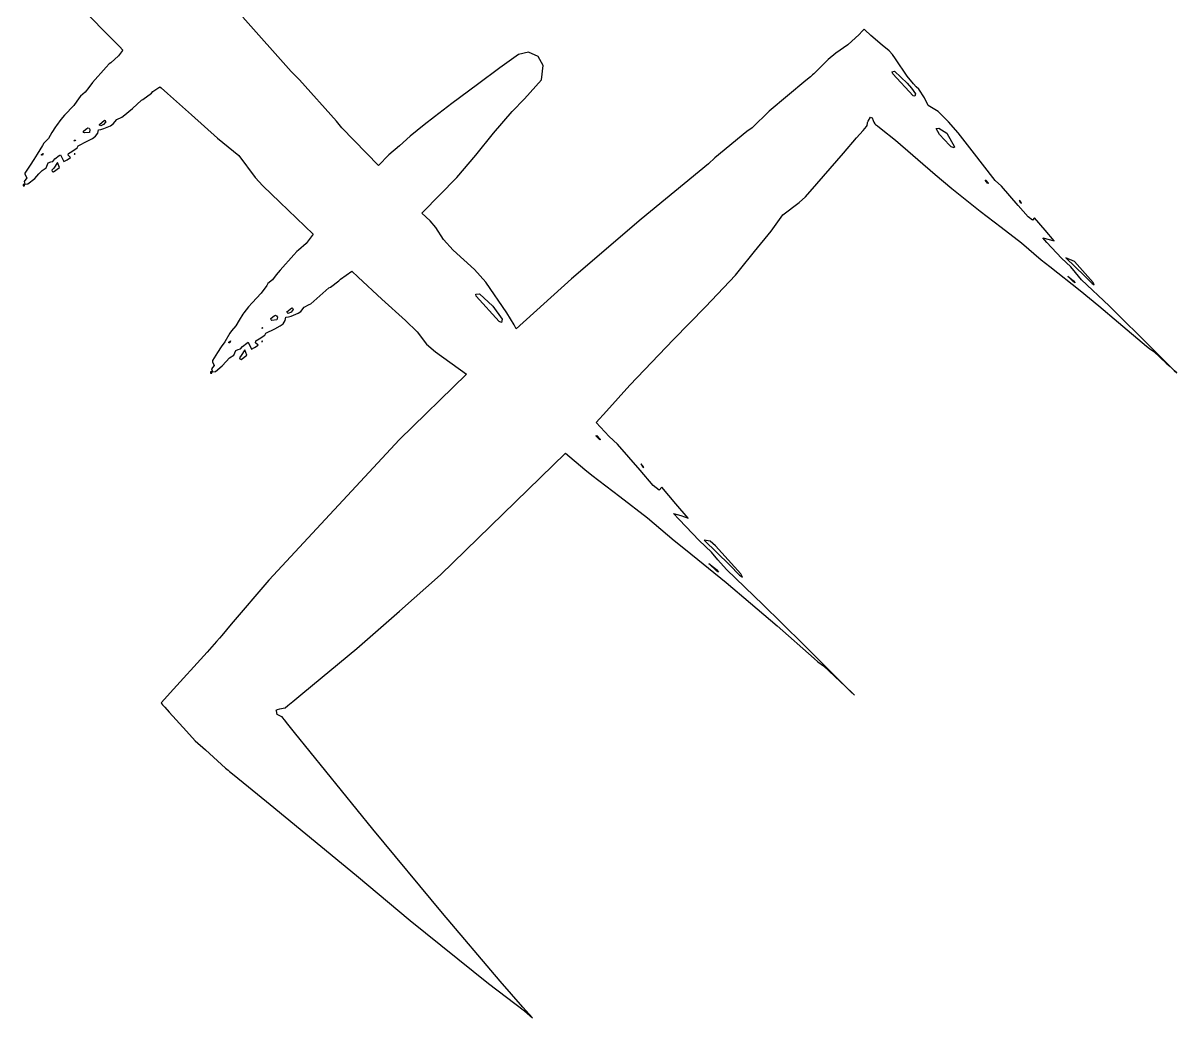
# Model space of a CAD drawing. Extents: x 0 to 225, y 0 to 227.
# Drawn here: x 159.34 to 203.57, y 22.05 to 60.19 of the extents above; entities that cross this region are included whole.
import ezdxf

# ---------------------------------------------------------------- set-up
doc = ezdxf.new("R2010")
doc.units = 0

msp = doc.modelspace()

# ---------------------------------------------------------------- linework, layer by layer
at = {"layer": 'Layer 1'}
for p, q in [((161.368961, 60.965957), (163.032411, 59.286357)), ((169.612913, 58.330281), (167.768243, 60.421001)), ((191.397361, 59.745103), (190.962333, 59.34912)), ((191.503603, 59.875391), (191.397361, 59.745103)), ((191.55795, 59.933583), (191.503603, 59.875391)), ((191.585326, 59.956761), (191.55795, 59.933583)), ((191.61302, 59.932104), (191.585326, 59.956761)), ((191.83499, 59.716009), (191.61302, 59.932104)), ((163.032411, 59.286357), (163.17007, 59.152843)), ((190.962333, 59.34912), (190.498611, 59.041323)), ((192.278736, 59.34382), (191.83499, 59.716009)), ((192.546184, 59.129069), (192.278736, 59.34382)), ((163.000375, 58.931104), (162.708617, 58.667749)), ((163.154209, 59.134541), (163.000375, 58.931104)), ((163.17007, 59.152843), (163.154209, 59.134541)), ((178.334264, 58.978091), (177.611431, 58.475578)), ((178.717476, 59.069201), (178.334264, 58.978091)), ((179.082137, 58.904197), (178.717476, 59.069201)), ((179.282293, 58.557583), (179.082137, 58.904197)), ((190.498611, 59.041323), (190.209271, 58.797441)), ((192.671745, 58.98511), (192.546184, 59.129069)), ((192.784439, 58.818833), (192.671745, 58.98511)), ((162.526823, 58.493637), (162.00491, 57.905506)), ((162.640017, 58.620829), (162.526823, 58.493637)), ((162.708617, 58.667749), (162.640017, 58.620829)), ((177.611431, 58.475578), (176.76058, 57.830218)), ((179.213118, 58.00911), (179.282293, 58.557583)), ((190.209271, 58.797441), (189.703992, 58.290124)), ((193.237558, 58.159955), (192.784439, 58.818833)), ((169.933517, 58.014689), (169.612913, 58.330281)), ((171.359557, 56.429899), (169.933517, 58.014689)), ((178.564069, 57.279442), (179.213118, 58.00911)), ((189.344515, 57.987755), (188.643154, 57.405215)), ((189.521623, 58.131465), (189.344515, 57.987755)), ((189.608657, 58.205125), (189.521623, 58.131465)), ((189.651639, 58.242536), (189.608657, 58.205125)), ((189.703992, 58.290124), (189.651639, 58.242536)), ((192.662871, 58.322075), (192.752053, 58.349425)), ((192.663, 58.3221), (192.662871, 58.322075)), ((192.687179, 58.24566), (192.663, 58.3221)), ((193.463058, 57.405237), (192.687179, 58.24566)), ((192.752053, 58.349425), (193.235288, 57.883801)), ((193.481652, 57.863757), (193.237558, 58.159955)), ((161.715418, 57.538104), (161.537886, 57.392915)), ((161.856343, 57.724602), (161.715418, 57.538104)), ((162.00491, 57.905506), (161.856343, 57.724602)), ((164.2606, 57.50227), (164.319364, 57.563551)), ((164.319364, 57.563551), (164.581359, 57.750453)), ((164.581359, 57.750453), (164.627181, 57.700483)), ((164.627181, 57.700483), (164.881567, 57.484467)), ((176.76058, 57.830218), (175.778941, 57.104735)), ((193.235288, 57.883801), (193.393804, 57.6906)), ((193.393804, 57.6906), (193.553626, 57.474816)), ((193.582862, 57.751006), (193.481652, 57.863757)), ((193.680691, 57.652157), (193.582862, 57.751006)), ((193.892674, 57.317261), (193.680691, 57.652157)), ((161.489908, 57.321934), (161.279884, 57.028042)), ((161.537886, 57.392915), (161.489908, 57.321934)), ((163.533235, 56.916232), (163.877077, 57.230845)), ((163.877077, 57.230845), (163.936804, 57.257908)), ((163.936804, 57.257908), (164.2606, 57.50227)), ((164.881567, 57.484467), (165.802404, 56.669449)), ((175.778941, 57.104735), (175.116219, 56.598742)), ((178.085638, 56.796278), (178.564069, 57.279442)), ((188.643154, 57.405215), (187.939566, 56.816644)), ((193.526778, 57.383574), (193.463058, 57.405237)), ((193.553626, 57.474816), (193.526778, 57.383574)), ((194.044162, 57.031802), (193.892674, 57.317261)), ((160.930854, 56.657022), (160.793039, 56.495856)), ((161.279884, 57.028042), (160.930854, 56.657022)), ((163.178598, 56.616597), (163.533235, 56.916232)), ((165.802404, 56.669449), (166.798713, 55.772265)), ((177.379397, 55.970496), (178.085638, 56.796278)), ((187.939566, 56.816644), (187.285664, 56.173055)), ((194.416622, 56.794332), (194.044162, 57.031802)), ((194.819734, 56.407471), (194.416622, 56.794332)), ((160.576832, 56.21222), (160.441128, 55.991153)), ((160.614971, 56.263401), (160.576832, 56.21222)), ((160.793039, 56.495856), (160.614971, 56.263401)), ((161.783028, 56.148846), (161.82214, 56.179436)), ((161.82214, 56.179436), (161.867184, 56.158543)), ((162.265521, 56.303404), (162.454765, 56.463226)), ((162.269861, 56.277383), (162.265521, 56.303404)), ((162.318872, 56.244733), (162.269861, 56.277383)), ((162.427265, 56.300026), (162.318872, 56.244733)), ((162.508387, 56.403384), (162.427, 56.3)), ((162.427, 56.3), (162.427265, 56.300026)), ((162.431337, 56.145132), (162.694904, 56.256045)), ((162.454765, 56.463226), (162.479883, 56.454105)), ((162.479883, 56.454105), (162.508387, 56.403384)), ((162.694904, 56.256045), (162.799225, 56.32478)), ((162.799225, 56.32478), (162.929933, 56.488906)), ((162.929933, 56.488906), (163.123633, 56.582798)), ((163.123633, 56.582798), (163.178598, 56.616597)), ((171.556946, 56.16715), (171.359557, 56.429899)), ((174.712458, 56.282919), (174.181136, 55.854633)), ((175.116219, 56.598742), (174.712458, 56.282919)), ((191.545831, 56.076946), (191.671894, 56.22373)), ((191.671894, 56.22373), (191.693907, 56.256282)), ((191.693907, 56.256282), (191.696518, 56.269495)), ((191.696518, 56.269495), (191.709116, 56.338863)), ((191.709116, 56.338863), (191.716838, 56.377445)), ((191.716838, 56.377445), (191.733393, 56.425821)), ((191.733393, 56.425821), (191.827497, 56.576042)), ((191.827497, 56.576042), (191.897172, 56.552496)), ((191.897172, 56.552496), (191.932354, 56.449118)), ((191.932354, 56.449118), (191.958665, 56.39133)), ((191.958665, 56.39133), (191.995537, 56.326033)), ((191.995537, 56.326033), (192.000953, 56.317659)), ((192.000953, 56.317659), (192.005065, 56.312627)), ((192.005065, 56.312627), (192.022888, 56.299377)), ((192.022888, 56.299377), (192.094058, 56.246319)), ((192.094058, 56.246319), (192.235829, 56.139772)), ((195.188813, 55.979182), (194.819734, 56.407471)), ((160.309048, 55.768819), (160.135244, 55.585547)), ((160.441128, 55.991153), (160.309048, 55.768819)), ((161.652698, 56.047232), (161.668446, 56.064267)), ((161.662223, 55.998529), (161.652698, 56.047232)), ((161.687883, 55.980878), (161.662223, 55.998529)), ((161.668446, 56.064267), (161.783028, 56.148846)), ((161.880923, 55.995475), (161.687883, 55.980878)), ((161.800757, 55.656924), (162.00206, 55.765605)), ((161.867184, 56.158543), (161.899795, 56.103676)), ((161.881, 55.9955), (161.880923, 55.995475)), ((161.899795, 56.103676), (161.881, 55.9955)), ((162.00206, 55.765605), (162.11656, 55.853814)), ((162.11656, 55.853814), (162.201831, 55.969409)), ((162.201831, 55.969409), (162.224691, 56.101653)), ((162.224691, 56.101653), (162.324135, 56.113291)), ((162.324135, 56.113291), (162.431337, 56.145132)), ((166.798713, 55.772265), (167.611278, 55.110557)), ((172.959436, 54.7241), (171.556946, 56.16715)), ((174.181136, 55.854633), (173.767884, 55.486438)), ((176.696138, 55.123449), (177.379397, 55.970496)), ((187.081208, 56.035988), (185.862658, 55.020088)), ((187.285664, 56.173055), (187.081208, 56.035988)), ((190.787661, 55.197977), (191.293747, 55.783342)), ((191.293747, 55.783342), (191.545831, 56.076946)), ((192.235829, 56.139772), (192.780862, 55.696082)), ((194.478921, 55.915569), (194.344, 56.1502)), ((194.344, 56.1502), (194.344411, 56.150155)), ((194.344411, 56.150155), (194.446273, 56.164368)), ((194.446273, 56.164368), (194.752168, 55.970704)), ((194.850844, 55.504064), (194.478921, 55.915569)), ((194.752168, 55.970704), (195.041702, 55.44359)), ((195.721823, 55.29305), (195.188813, 55.979182)), ((160.078822, 55.494017), (159.881165, 55.159813)), ((160.135244, 55.585547), (160.078822, 55.494017)), ((161.205557, 55.268065), (161.416464, 55.408358)), ((161.302599, 55.683222), (161.33471, 55.708862)), ((161.316146, 55.6649), (161.302599, 55.683222)), ((161.346194, 55.691807), (161.316, 55.6649)), ((161.316, 55.6649), (161.316146, 55.6649)), ((161.33471, 55.708862), (161.346194, 55.691807)), ((161.416464, 55.408358), (161.457104, 55.483832)), ((161.457104, 55.483832), (161.800757, 55.656924)), ((173.767884, 55.486438), (173.367501, 55.136006)), ((192.780862, 55.696082), (194.302882, 54.386192)), ((194.916062, 55.440477), (194.850844, 55.504064)), ((195.029947, 55.400319), (194.916062, 55.440477)), ((195.041702, 55.44359), (195.029947, 55.400319)), ((159.748521, 54.96429), (159.610706, 54.745929)), ((159.881165, 55.159813), (159.748521, 54.96429)), ((160.041937, 55.147869), (160.109541, 55.190849)), ((160.042324, 55.125323), (160.041937, 55.147869)), ((160.082346, 55.119887), (160.042324, 55.125323)), ((160.109541, 55.190849), (160.082, 55.1199)), ((160.082, 55.1199), (160.082346, 55.119887)), ((160.301739, 54.830329), (160.400181, 54.863476)), ((160.400181, 54.863476), (160.48115, 54.884524)), ((160.48115, 54.884524), (160.559582, 54.978956)), ((160.559582, 54.978956), (160.723784, 55.110085)), ((160.723784, 55.110085), (160.779399, 55.139854)), ((160.779399, 55.139854), (160.903388, 54.876324)), ((160.903388, 54.876324), (161.028105, 54.943828)), ((161.028105, 54.943828), (161.16323, 55.032576)), ((161.065708, 55.125317), (161.078535, 55.189768)), ((161.16323, 55.032576), (161.065708, 55.125317)), ((161.078535, 55.189768), (161.205557, 55.268065)), ((161.333247, 55.181867), (161.304248, 55.179522)), ((161.304248, 55.179522), (161.307, 55.1603)), ((161.307, 55.1603), (161.326191, 55.164697)), ((161.307, 55.1603), (161.307, 55.1603)), ((161.326191, 55.164697), (161.333247, 55.181867)), ((167.611278, 55.110557), (168.241153, 54.273075)), ((173.367501, 55.136006), (172.959436, 54.7241)), ((175.964435, 54.26355), (176.696138, 55.123449)), ((185.862658, 55.020088), (185.62302, 54.787554)), ((189.772451, 54.030207), (190.787661, 55.197977)), ((196.613122, 54.152), (195.721823, 55.29305)), ((159.412129, 54.439035), (159.411514, 54.391178)), ((159.610706, 54.745929), (159.412129, 54.439035)), ((159.941262, 54.404499), (160.070472, 54.539587)), ((160.070472, 54.539587), (160.228033, 54.644303)), ((160.228033, 54.644303), (160.301739, 54.830329)), ((160.515, 54.6287), (160.446592, 54.548617)), ((160.446592, 54.548617), (160.458383, 54.502696)), ((160.458383, 54.502696), (160.51189, 54.483011)), ((160.51189, 54.483011), (160.733629, 54.646195)), ((160.654965, 54.84806), (160.515, 54.6287)), ((160.515, 54.6287), (160.515, 54.6287)), ((160.733629, 54.646195), (160.654965, 54.84806)), ((185.62302, 54.787554), (183.03601, 52.672084)), ((159.402493, 54.010975), (159.339462, 54.006095)), ((159.339462, 54.006095), (159.341, 53.954)), ((159.47877, 54.252497), (159.378135, 54.118442)), ((159.378135, 54.118442), (159.41067, 54.013853)), ((159.388473, 53.950613), (159.402493, 54.010975)), ((159.403536, 54.014897), (159.403, 54.011)), ((159.403, 54.011), (159.412065, 54.011689)), ((159.41049, 54.013898), (159.403536, 54.014897)), ((159.412065, 54.011689), (159.41049, 54.013898)), ((159.41067, 54.013853), (159.525938, 54.020076)), ((159.411514, 54.391178), (159.47877, 54.252497)), ((159.525938, 54.020076), (159.785972, 54.231599)), ((159.785972, 54.231599), (159.941262, 54.404499)), ((168.241153, 54.273075), (168.525576, 53.945325)), ((174.652665, 52.92912), (175.964435, 54.26355)), ((189.33116, 53.52606), (189.772451, 54.030207)), ((194.302882, 54.386192), (194.945284, 53.852682)), ((196.218266, 54.161072), (196.245, 54.1664)), ((196.328002, 54.043769), (196.218266, 54.161072)), ((196.245, 54.1664), (196.245381, 54.166355)), ((196.245381, 54.166355), (196.355273, 54.052278)), ((196.355273, 54.052278), (196.328002, 54.043769)), ((196.855678, 53.937864), (196.613122, 54.152)), ((159.341, 53.954), (159.388473, 53.950613)), ((159.341, 53.954), (159.341, 53.954)), ((168.525576, 53.945325), (169.176583, 53.322376)), ((189.093597, 53.309294), (189.33116, 53.52606)), ((194.945284, 53.852682), (195.840997, 53.133843)), ((197.494163, 53.195078), (196.855678, 53.937864)), ((169.176583, 53.322376), (170.461923, 52.093646)), ((188.471833, 52.837727), (189.093597, 53.309294)), ((195.840997, 53.133843), (196.036464, 52.977958)), ((197.866199, 52.759587), (197.494163, 53.195078)), ((197.574032, 53.343975), (197.522831, 53.388069)), ((197.522831, 53.388069), (197.569, 53.311)), ((197.569, 53.311), (197.611483, 53.288569)), ((197.569, 53.311), (197.569, 53.311)), ((197.611483, 53.288569), (197.574032, 53.343975)), ((174.625701, 52.902789), (174.652665, 52.92912)), ((174.951103, 52.604576), (174.625701, 52.902789)), ((183.03601, 52.672084), (180.36603, 50.389034)), ((188.013817, 52.205914), (188.471833, 52.837727)), ((196.036464, 52.977958), (196.832276, 52.370565)), ((198.039582, 52.62911), (197.866199, 52.759587)), ((198.119705, 52.727959), (198.039582, 52.62911)), ((198.524465, 52.25235), (198.119705, 52.727959)), ((175.165123, 52.348268), (174.951103, 52.604576)), ((175.453233, 51.887426), (175.165123, 52.348268)), ((187.379057, 51.435375), (188.013817, 52.205914)), ((196.832276, 52.370565), (197.620906, 51.765323)), ((198.866543, 51.838409), (198.524465, 52.25235)), ((170.342506, 51.94621), (170.188675, 51.742773)), ((170.461923, 52.093646), (170.342506, 51.94621)), ((175.827382, 51.486433), (175.453233, 51.887426)), ((197.620906, 51.765323), (198.376654, 51.116678)), ((198.58838, 51.77315), (198.431783, 51.952446)), ((198.431783, 51.952446), (198.866543, 51.838409)), ((199.156039, 51.179355), (198.58838, 51.77315)), ((169.828314, 51.432501), (169.715123, 51.305306)), ((169.896914, 51.479418), (169.828314, 51.432501)), ((170.188675, 51.742773), (169.896914, 51.479418)), ((176.231333, 51.107436), (175.827382, 51.486433)), ((186.803293, 50.722894), (187.379057, 51.435375)), ((169.715123, 51.305306), (169.19321, 50.717175)), ((176.644934, 50.741474), (176.231333, 51.107436)), ((198.376654, 51.116678), (198.702714, 50.860793)), ((199.502303, 50.84565), (199.156039, 51.179355)), ((199.312, 51.1956), (200.034065, 50.504399)), ((199.652044, 51.050987), (199.312, 51.1956)), ((199.312, 51.1956), (199.312, 51.1956)), ((200.363774, 50.248858), (199.652044, 51.050987)), ((169.044643, 50.536285), (168.903715, 50.349787)), ((169.19321, 50.717175), (169.044643, 50.536285)), ((171.507688, 50.37523), (171.937648, 50.682931)), ((171.937648, 50.682931), (172.184124, 50.447326)), ((172.184124, 50.447326), (173.089492, 49.606632)), ((177.076505, 50.256148), (176.644934, 50.741474)), ((185.503896, 49.312639), (186.652076, 50.524989)), ((186.652076, 50.524989), (186.803293, 50.722894)), ((198.702714, 50.860793), (199.868724, 49.935063)), ((199.614416, 50.266562), (199.394136, 50.481214)), ((199.394136, 50.481214), (199.611, 50.3126)), ((199.682406, 50.624526), (199.502303, 50.84565)), ((199.9212, 50.345863), (199.682406, 50.624526)), ((200.034065, 50.504399), (200.323368, 50.209624)), ((168.678219, 50.133617), (168.468192, 49.839725)), ((168.726197, 50.204598), (168.678219, 50.133617)), ((168.903715, 50.349787), (168.726197, 50.204598)), ((170.721556, 49.727912), (171.065401, 50.042527)), ((171.065401, 50.042527), (171.125128, 50.069586)), ((171.125128, 50.069586), (171.448921, 50.313948)), ((171.448921, 50.313948), (171.507688, 50.37523)), ((177.884992, 49.080128), (177.076505, 50.256148)), ((180.36603, 50.389034), (178.23882, 48.467684)), ((199.611, 50.3126), (199.611611, 50.312615)), ((199.611611, 50.312615), (199.667844, 50.232836)), ((199.667844, 50.232836), (199.614416, 50.266562)), ((200.97286, 49.344463), (199.9212, 50.345863)), ((200.323368, 50.209624), (200.40618, 50.158288)), ((200.40618, 50.158288), (200.363774, 50.248858)), ((168.468192, 49.839725), (168.119165, 49.468707)), ((170.366919, 49.428277), (170.721556, 49.727912)), ((173.089492, 49.606632), (174.002607, 48.784666)), ((176.710707, 49.716559), (176.703, 49.7935)), ((176.703, 49.7935), (176.703071, 49.793485)), ((176.703071, 49.793485), (176.842305, 49.815129)), ((177.589908, 48.745792), (176.710707, 49.716559)), ((176.842305, 49.815129), (177.34466, 49.339887)), ((199.868724, 49.935063), (200.575078, 49.350753)), ((167.98135, 49.307558), (167.803282, 49.075083)), ((168.119165, 49.468707), (167.98135, 49.307558)), ((169.45383, 49.115093), (169.643074, 49.274918)), ((169.45817, 49.089072), (169.45383, 49.115093)), ((169.615571, 49.111715), (169.507181, 49.056425)), ((169.696696, 49.215076), (169.615, 49.1117)), ((169.615, 49.1117), (169.615571, 49.111715)), ((169.643074, 49.274918), (169.668192, 49.265794)), ((169.668192, 49.265794), (169.696696, 49.215076)), ((169.883228, 49.067727), (169.987549, 49.136459)), ((169.987549, 49.136459), (170.118257, 49.300585)), ((170.118257, 49.300585), (170.311957, 49.394478)), ((170.311957, 49.394478), (170.366919, 49.428277)), ((177.34466, 49.339887), (177.712319, 48.839888)), ((184.277516, 48.057969), (185.503896, 49.312639)), ((200.575078, 49.350753), (201.339394, 48.71419)), ((201.49696, 48.828985), (200.97286, 49.344463)), ((167.629439, 48.802835), (167.497359, 48.580501)), ((167.76514, 49.023902), (167.629439, 48.802835)), ((167.803282, 49.075083), (167.76514, 49.023902)), ((168.84101, 48.858921), (168.856758, 48.875956)), ((168.850535, 48.810218), (168.84101, 48.858921)), ((168.876192, 48.792567), (168.850535, 48.810218)), ((168.856758, 48.875956), (168.97134, 48.960535)), ((169.069232, 48.807164), (168.876192, 48.792567)), ((168.97134, 48.960535), (169.010452, 48.991125)), ((169.010452, 48.991125), (169.055496, 48.970232)), ((169.055496, 48.970232), (169.088104, 48.915365)), ((169.088104, 48.915365), (169.069, 48.8072)), ((169.069, 48.8072), (169.069232, 48.807164)), ((169.190387, 48.577288), (169.304887, 48.665496)), ((169.304887, 48.665496), (169.390155, 48.781091)), ((169.390155, 48.781091), (169.413015, 48.913335)), ((169.413015, 48.913335), (169.512459, 48.924974)), ((169.507181, 49.056425), (169.45817, 49.089072)), ((169.512459, 48.924974), (169.619661, 48.956814)), ((169.619661, 48.956814), (169.883228, 49.067727)), ((174.002607, 48.784666), (174.444506, 48.347996)), ((177.675447, 48.716275), (177.589908, 48.745792)), ((177.712319, 48.839888), (177.675447, 48.716275)), ((178.165803, 48.624012), (177.884992, 49.080128)), ((201.339394, 48.71419), (202.411864, 47.798713)), ((202.148695, 48.189944), (201.49696, 48.828985)), ((167.26713, 48.305699), (167.069473, 47.971495)), ((167.323555, 48.397229), (167.26713, 48.305699)), ((167.497359, 48.580501), (167.323555, 48.397229)), ((168.393881, 48.079747), (168.604791, 48.22004)), ((168.490908, 48.494914), (168.52298, 48.520551)), ((168.504455, 48.476592), (168.490908, 48.494914)), ((168.534503, 48.503496), (168.504, 48.4766)), ((168.504, 48.4766), (168.504455, 48.476592)), ((168.52298, 48.520551), (168.534503, 48.503496)), ((168.604791, 48.22004), (168.645431, 48.295515)), ((168.645431, 48.295515), (168.989081, 48.46861)), ((168.989081, 48.46861), (169.190387, 48.577288)), ((174.444506, 48.347996), (174.804448, 47.876193)), ((178.23882, 48.467684), (178.165803, 48.624012)), ((166.936846, 47.775972), (166.799031, 47.557611)), ((167.069473, 47.971495), (166.936846, 47.775972)), ((167.230246, 47.959558), (167.297847, 48.002538)), ((167.23063, 47.937012), (167.230246, 47.959558)), ((167.270655, 47.931576), (167.23063, 47.937012)), ((167.297847, 48.002538), (167.27, 47.9316)), ((167.27, 47.9316), (167.270655, 47.931576)), ((167.669472, 47.696207), (167.747907, 47.790639)), ((167.747907, 47.790639), (167.912107, 47.921771)), ((167.912107, 47.921771), (167.967725, 47.951537)), ((167.967725, 47.951537), (168.091714, 47.688009)), ((168.216428, 47.755513), (168.351556, 47.844258)), ((168.254031, 47.936999), (168.266861, 48.00145)), ((168.351556, 47.844258), (168.254031, 47.936999)), ((168.266861, 48.00145), (168.393881, 48.079747)), ((168.522, 47.9935), (168.492999, 47.991158)), ((168.492999, 47.991158), (168.495728, 47.971933)), ((168.495728, 47.971933), (168.514919, 47.97633)), ((168.514919, 47.97633), (168.522, 47.9935)), ((174.804448, 47.876193), (175.150212, 47.591634)), ((182.605006, 46.306729), (184.277516, 48.057969)), ((203.07775, 47.264366), (202.148695, 48.189944)), ((202.411864, 47.798713), (202.517697, 47.713962)), ((166.799031, 47.557611), (166.600454, 47.250717)), ((167.129587, 47.216182), (167.258797, 47.35127)), ((167.258797, 47.35127), (167.416358, 47.455987)), ((167.416358, 47.455987), (167.490061, 47.642012)), ((167.490061, 47.642012), (167.588506, 47.675159)), ((167.588506, 47.675159), (167.669472, 47.696207)), ((167.703374, 47.440402), (167.634966, 47.360319)), ((167.634966, 47.360319), (167.646758, 47.314401)), ((167.700261, 47.294716), (167.922, 47.4579)), ((167.843339, 47.659762), (167.703374, 47.440402)), ((167.922, 47.4579), (167.843339, 47.659762)), ((167.922, 47.4579), (167.922, 47.4579)), ((168.091714, 47.688009), (168.216428, 47.755513)), ((175.150212, 47.591634), (176.341372, 46.73016)), ((202.517697, 47.713962), (202.684589, 47.599809)), ((202.684589, 47.599809), (203.164979, 47.157285)), ((166.667095, 47.064182), (166.56646, 46.930127)), ((166.56646, 46.930127), (166.598995, 46.825536)), ((166.600454, 47.250717), (166.599839, 47.20286)), ((166.599839, 47.20286), (166.667095, 47.064182)), ((166.71426, 46.831759), (166.974294, 47.043282)), ((166.974294, 47.043282), (167.129587, 47.216182)), ((167.646758, 47.314401), (167.700261, 47.294716)), ((203.316583, 47.024195), (203.07775, 47.264366)), ((203.164979, 47.157285), (203.316583, 47.024195)), ((203.318165, 47.023624), (203.317437, 47.024219)), ((203.317437, 47.024219), (203.328497, 47.01308)), ((203.356, 46.987), (203.318165, 47.023624)), ((203.328497, 47.01308), (203.356, 46.987)), ((203.486735, 46.862155), (203.355143, 46.986928)), ((203.355143, 46.986928), (203.472446, 46.87339)), ((166.591496, 46.822675), (166.528465, 46.817795)), ((166.528465, 46.817795), (166.53, 46.7657)), ((166.53, 46.7657), (166.577475, 46.762313)), ((166.53, 46.7657), (166.53, 46.7657)), ((166.577475, 46.762313), (166.591496, 46.822675)), ((166.591536, 46.826597), (166.591, 46.8227)), ((166.591, 46.8227), (166.600065, 46.823391)), ((166.59849, 46.825598), (166.591536, 46.826597)), ((166.600065, 46.823391), (166.59849, 46.825598)), ((166.598995, 46.825536), (166.71426, 46.831759)), ((176.341372, 46.73016), (173.773072, 44.22131)), ((203.472446, 46.87339), (203.575, 46.777)), ((203.575, 46.777), (203.486735, 46.862155)), ((203.575, 46.777), (203.575, 46.777)), ((181.705528, 45.316816), (182.605006, 46.306729)), ((181.313826, 44.882403), (181.705528, 45.316816)), ((181.308639, 44.877216), (181.313826, 44.882403)), ((181.810001, 44.337636), (181.308639, 44.877216)), ((181.299534, 44.371669), (181.334, 44.3771)), ((181.447797, 44.213958), (181.299534, 44.371669)), ((181.334, 44.3771), (181.334411, 44.377065)), ((181.334411, 44.377065), (181.482558, 44.223466)), ((182.133333, 44.045627), (181.810001, 44.337636)), ((173.773072, 44.22131), (168.756342, 38.83059)), ((181.482558, 44.223466), (181.447797, 44.213958)), ((182.996018, 43.047109), (182.133333, 44.045627)), ((175.336779, 39.032402), (180.131239, 43.696682)), ((180.131239, 43.696682), (180.874276, 43.069489)), ((180.874276, 43.069489), (181.139378, 42.861156)), ((183.499955, 42.463014), (182.996018, 43.047109)), ((183.087, 43.2317), (183.019015, 43.292081)), ((183.019015, 43.292081), (183.083, 43.1898)), ((183.083, 43.1898), (183.138502, 43.157824)), ((183.083, 43.1898), (183.083, 43.1898)), ((183.138502, 43.157824), (183.087, 43.2317)), ((181.139378, 42.861156), (182.213928, 42.045007)), ((182.213928, 42.045007), (183.275498, 41.228454)), ((183.729297, 42.282891), (183.499955, 42.463014)), ((183.822633, 42.401481), (183.729297, 42.282891)), ((184.370355, 41.762976), (183.822633, 42.401481)), ((184.83542, 41.209319), (184.370355, 41.762976)), ((183.275498, 41.228454), (184.295278, 40.355956)), ((184.493805, 41.154604), (184.280747, 41.394146)), ((184.280747, 41.394146), (184.556062, 41.314138)), ((185.261347, 40.357141), (184.493805, 41.154604)), ((184.556062, 41.314138), (184.83542, 41.209319)), ((184.295278, 40.355956), (184.731266, 40.007813)), ((185.726604, 39.906229), (185.261347, 40.357141)), ((185.453, 40.3609), (186.420158, 39.423779)), ((185.679229, 40.334082), (185.453, 40.3609)), ((185.453, 40.3609), (185.453, 40.3609)), ((185.888836, 40.143659), (185.679229, 40.334082)), ((184.731266, 40.007813), (186.288396, 38.746453)), ((185.974, 39.613), (185.726604, 39.906229)), ((186.854151, 39.069209), (185.888836, 40.143659)), ((185.932436, 39.180953), (185.634376, 39.468873)), ((185.634376, 39.468873), (185.923, 39.2377)), ((186.301739, 39.242551), (185.974, 39.613)), ((186.420158, 39.423779), (186.80967, 39.026278)), ((173.766629, 37.649672), (175.336779, 39.032402)), ((185.923, 39.2377), (185.923371, 39.237705)), ((185.923371, 39.237705), (186.002495, 39.133596)), ((186.002495, 39.133596), (185.932436, 39.180953)), ((187.713409, 37.887881), (186.301739, 39.242551)), ((186.80967, 39.026278), (186.917027, 38.952934)), ((186.917027, 38.952934), (186.854151, 39.069209)), ((168.756342, 38.83059), (167.311752, 37.1445)), ((186.288396, 38.746453), (187.229934, 37.948933)), ((172.129909, 36.212882), (173.766629, 37.649672)), ((187.229934, 37.948933), (188.247064, 37.078453)), ((188.418682, 37.192415), (187.713409, 37.887881)), ((189.295077, 36.329617), (188.418682, 37.192415)), ((166.957307, 36.716539), (166.868774, 36.609492)), ((167.311752, 37.1445), (166.957307, 36.716539)), ((188.247064, 37.078453), (189.671604, 35.824373)), ((166.757615, 36.479647), (166.393266, 36.077266)), ((166.802401, 36.529177), (166.757615, 36.479647)), ((166.824524, 36.555949), (166.802401, 36.529177)), ((166.868774, 36.609492), (166.824524, 36.555949)), ((190.546617, 35.082197), (189.295077, 36.329617)), ((166.393266, 36.077266), (164.979596, 34.511126)), ((170.068729, 34.499922), (172.129909, 36.212882)), ((189.671604, 35.824373), (189.810954, 35.706969)), ((189.810954, 35.706969), (190.027049, 35.544361)), ((190.027049, 35.544361), (190.668108, 34.941848)), ((190.869027, 34.758728), (190.546617, 35.082197)), ((164.979596, 34.511126), (164.649504, 34.14435)), ((190.668108, 34.941848), (190.869027, 34.758728)), ((190.869611, 34.758143), (190.86888, 34.758738)), ((190.86888, 34.758738), (190.883629, 34.74397)), ((190.919, 34.7099), (190.869611, 34.758143)), ((190.883629, 34.74397), (190.919, 34.7099)), ((191.095749, 34.539103), (190.918372, 34.70987)), ((190.918372, 34.70987), (191.077119, 34.554868)), ((191.077119, 34.554868), (191.214, 34.4237)), ((191.214, 34.4237), (191.095749, 34.539103)), ((164.649504, 34.14435), (164.628956, 34.121515)), ((164.628956, 34.121515), (164.644895, 34.098356)), ((164.644895, 34.098356), (164.686684, 34.051996)), ((169.484978, 34.022163), (169.679601, 34.181353)), ((169.679601, 34.181353), (170.068729, 34.499922)), ((191.214, 34.4237), (191.214, 34.4237)), ((164.686684, 34.051996), (164.770188, 33.95937)), ((164.770188, 33.95937), (164.936961, 33.774543)), ((164.936961, 33.774543), (165.600874, 33.041186)), ((169.047331, 33.846963), (169.088775, 33.868378)), ((169.049326, 33.817696), (169.047331, 33.846963)), ((169.079287, 33.688111), (169.049326, 33.817696)), ((169.259506, 33.598647), (169.079287, 33.688111)), ((169.088775, 33.868378), (169.18473, 33.903819)), ((169.18473, 33.903819), (169.368406, 33.941326)), ((169.368406, 33.941326), (169.387688, 33.942577)), ((169.387688, 33.942577), (169.484978, 34.022163)), ((169.271412, 33.592049), (169.259506, 33.598647)), ((169.300874, 33.556347), (169.271412, 33.592049)), ((169.364825, 33.476668), (169.300874, 33.556347)), ((169.492728, 33.317354), (169.364825, 33.476668)), ((169.748576, 32.998878), (169.492728, 33.317354)), ((165.600874, 33.041186), (165.937266, 32.679126)), ((172.745346, 29.281508), (169.748576, 32.998878)), ((165.937266, 32.679126), (166.328708, 32.327379)), ((166.328708, 32.327379), (167.10369, 31.631098)), ((167.10369, 31.631098), (167.199792, 31.544739)), ((167.199792, 31.544739), (167.258328, 31.496332)), ((167.258328, 31.496332), (167.362468, 31.412436)), ((167.362468, 31.412436), (167.57061, 31.24446)), ((167.57061, 31.24446), (167.986041, 30.907617)), ((167.986041, 30.907617), (168.815808, 30.232375)), ((168.815808, 30.232375), (172.122578, 27.513795)), ((175.415816, 26.067328), (172.745346, 29.281508)), ((172.122578, 27.513795), (174.179338, 25.788575)), ((174.179338, 25.788575), (177.186088, 23.372775)), ((177.628756, 23.461048), (175.415816, 26.067328)), ((178.492976, 22.459708), (177.628756, 23.461048)), ((177.186088, 23.372775), (178.560038, 22.317505)), ((178.872483, 22.051263), (178.492976, 22.459708)), ((178.560038, 22.317505), (178.872483, 22.051263))]:
    msp.add_line(p, q, dxfattribs=at)

doc.saveas('drawing.dxf')
